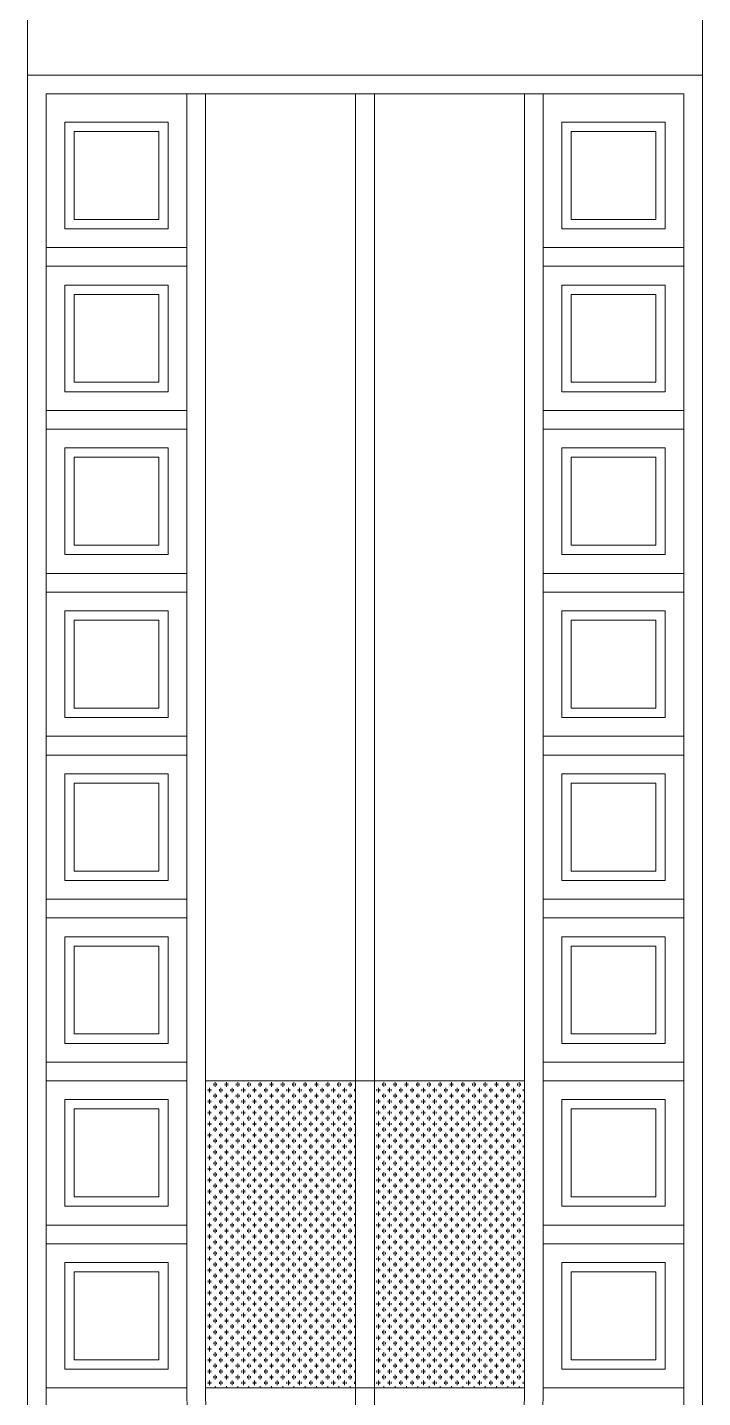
# Model space of a CAD drawing. Header units: millimetres. Extents: x 56222 to 3066687, y -650199 to -121287.
# Drawn here: x 137838.1 to 137874.1, y -183405.2 to -183332.1 of the extents above; entities that cross this region are included whole.
import ezdxf

# ---------------------------------------------------------------- set-up
doc = ezdxf.new("R2010")
doc.units = ezdxf.units.MM
doc.header["$MEASUREMENT"] = 0
doc.layers.add('FURNITURE', color=32, linetype='Continuous', lineweight=9)
doc.layers.add('hatch', color=250, linetype='Continuous', lineweight=9, transparency=0.5)

msp = doc.modelspace()

# ---------------------------------------------------------------- hatches: boundary and pattern name
at = {"layer": 'hatch', "lineweight": 0, "true_color": 0x7aafdf, "transparency": 33554638}
h = msp.add_hatch(dxfattribs=at)
h.set_pattern_fill('GOST_GLASS', color=143, scale=0.05, angle=45)
h.set_pattern_definition([(90, (-13382.5072, -2018.19598), (0.3, 0.3), [0.25, -0.35]), (90, (-13382.4322, -2018.12098), (0.3, 0.3), [0.1, -0.5]), (90, (-13382.5822, -2018.12098), (0.3, 0.3), [0.1, -0.5])])
h.paths.add_polyline_path([(137864.581, -183388.273), (137856.58, -183388.273), (137856.58, -183404.648), (137864.581, -183404.648)])
h.paths.add_polyline_path([(137855.58, -183388.273), (137847.58, -183388.273), (137847.58, -183404.648), (137855.58, -183404.648)])

# ---------------------------------------------------------------- linework, layer by layer
at = {"layer": 'FURNITURE', "lineweight": 0}
for p, q in [((137874.081, -183334.648), (137838.08, -183334.648)), ((137838.107, -183334.648), (137838.08, -183334.648)), ((137874.081, -183334.648), (137874.053, -183334.648)), ((137873.081, -183335.648), (137839.08, -183335.648)), ((137846.58, -183405.148), (137846.58, -183335.648)), ((137847.58, -183405.148), (137847.58, -183335.648)), ((137855.58, -183388.273), (137855.58, -183335.648)), ((137856.58, -183388.273), (137856.58, -183335.648)), ((137864.581, -183405.148), (137864.581, -183335.648)), ((137865.581, -183405.148), (137865.581, -183335.648)), ((137846.58, -183343.836), (137839.08, -183343.836)), ((137873.081, -183343.836), (137865.581, -183343.836)), ((137846.58, -183344.836), (137839.08, -183344.836)), ((137873.081, -183344.836), (137865.581, -183344.836)), ((137846.58, -183352.523), (137839.08, -183352.523)), ((137873.081, -183352.523), (137865.581, -183352.523)), ((137846.58, -183353.523), (137839.08, -183353.523)), ((137873.081, -183353.523), (137865.581, -183353.523)), ((137846.58, -183361.211), (137839.08, -183361.211)), ((137873.081, -183361.211), (137865.581, -183361.211)), ((137846.58, -183362.211), (137839.08, -183362.211)), ((137873.081, -183362.211), (137865.581, -183362.211)), ((137846.58, -183369.898), (137839.08, -183369.898)), ((137873.081, -183369.898), (137865.581, -183369.898)), ((137846.58, -183370.898), (137839.08, -183370.898)), ((137873.081, -183370.898), (137865.581, -183370.898)), ((137846.58, -183378.585), (137839.08, -183378.585)), ((137873.081, -183378.585), (137865.581, -183378.585)), ((137846.58, -183379.585), (137839.08, -183379.585)), ((137873.081, -183379.585), (137865.581, -183379.585)), ((137846.58, -183387.273), (137839.08, -183387.273)), ((137873.081, -183387.273), (137865.581, -183387.273)), ((137846.58, -183388.273), (137839.08, -183388.273)), ((137855.58, -183404.648), (137855.58, -183388.273)), ((137856.58, -183404.648), (137856.58, -183388.273)), ((137873.081, -183388.273), (137865.581, -183388.273)), ((137846.58, -183395.96), (137839.08, -183395.96)), ((137873.081, -183395.96), (137865.581, -183395.96)), ((137846.58, -183396.96), (137839.08, -183396.96)), ((137873.081, -183396.96), (137865.581, -183396.96)), ((137846.58, -183404.648), (137839.08, -183404.648)), ((137855.58, -183413.648), (137855.58, -183404.648)), ((137856.58, -183413.648), (137856.58, -183404.648)), ((137873.081, -183404.648), (137865.581, -183404.648))]:
    msp.add_line(p, q, dxfattribs=at)
for points in [[(137838.08, -183310.648), (137874.081, -183310.648), (137874.081, -183431.648), (137838.08, -183431.648)], [(137840.08, -183337.148), (137845.58, -183337.148), (137845.58, -183342.836), (137840.08, -183342.836)], [(137840.58, -183337.648), (137845.08, -183337.648), (137845.08, -183342.336), (137840.58, -183342.336)], [(137866.581, -183337.148), (137872.081, -183337.148), (137872.081, -183342.836), (137866.581, -183342.836)], [(137867.081, -183337.648), (137871.581, -183337.648), (137871.581, -183342.336), (137867.081, -183342.336)], [(137840.08, -183345.836), (137845.58, -183345.836), (137845.58, -183351.523), (137840.08, -183351.523)], [(137840.58, -183346.336), (137845.08, -183346.336), (137845.08, -183351.023), (137840.58, -183351.023)], [(137866.581, -183345.836), (137872.081, -183345.836), (137872.081, -183351.523), (137866.581, -183351.523)], [(137867.081, -183346.336), (137871.581, -183346.336), (137871.581, -183351.023), (137867.081, -183351.023)], [(137840.08, -183354.523), (137845.58, -183354.523), (137845.58, -183360.211), (137840.08, -183360.211)], [(137840.58, -183355.023), (137845.08, -183355.023), (137845.08, -183359.711), (137840.58, -183359.711)], [(137866.581, -183354.523), (137872.081, -183354.523), (137872.081, -183360.211), (137866.581, -183360.211)], [(137867.081, -183355.023), (137871.581, -183355.023), (137871.581, -183359.711), (137867.081, -183359.711)], [(137840.08, -183363.211), (137845.58, -183363.211), (137845.58, -183368.898), (137840.08, -183368.898)], [(137866.581, -183363.211), (137872.081, -183363.211), (137872.081, -183368.898), (137866.581, -183368.898)], [(137840.58, -183363.711), (137845.08, -183363.711), (137845.08, -183368.398), (137840.58, -183368.398)], [(137867.081, -183363.711), (137871.581, -183363.711), (137871.581, -183368.398), (137867.081, -183368.398)], [(137840.08, -183371.898), (137845.58, -183371.898), (137845.58, -183377.585), (137840.08, -183377.585)], [(137866.581, -183371.898), (137872.081, -183371.898), (137872.081, -183377.585), (137866.581, -183377.585)], [(137840.58, -183372.398), (137845.08, -183372.398), (137845.08, -183377.085), (137840.58, -183377.085)], [(137867.081, -183372.398), (137871.581, -183372.398), (137871.581, -183377.085), (137867.081, -183377.085)], [(137840.08, -183380.585), (137845.58, -183380.585), (137845.58, -183386.273), (137840.08, -183386.273)], [(137866.581, -183380.585), (137872.081, -183380.585), (137872.081, -183386.273), (137866.581, -183386.273)], [(137840.58, -183381.085), (137845.08, -183381.085), (137845.08, -183385.773), (137840.58, -183385.773)], [(137867.081, -183381.085), (137871.581, -183381.085), (137871.581, -183385.773), (137867.081, -183385.773)], [(137847.58, -183388.273), (137864.581, -183388.273), (137864.581, -183404.648), (137847.58, -183404.648)], [(137840.08, -183389.273), (137845.58, -183389.273), (137845.58, -183394.96), (137840.08, -183394.96)], [(137866.581, -183389.273), (137872.081, -183389.273), (137872.081, -183394.96), (137866.581, -183394.96)], [(137840.58, -183389.773), (137845.08, -183389.773), (137845.08, -183394.46), (137840.58, -183394.46)], [(137867.081, -183389.773), (137871.581, -183389.773), (137871.581, -183394.46), (137867.081, -183394.46)], [(137840.08, -183397.96), (137845.58, -183397.96), (137845.58, -183403.648), (137840.08, -183403.648)], [(137866.581, -183397.96), (137872.081, -183397.96), (137872.081, -183403.648), (137866.581, -183403.648)], [(137840.58, -183398.46), (137845.08, -183398.46), (137845.08, -183403.148), (137840.58, -183403.148)], [(137867.081, -183398.46), (137871.581, -183398.46), (137871.581, -183403.148), (137867.081, -183403.148)]]:
    msp.add_lwpolyline(points, close=True, dxfattribs=at)
for points in [[(137839.08, -183334.648), (137873.081, -183334.648)], [(137873.081, -183335.648), (137873.081, -183430.648), (137839.08, -183430.648), (137839.08, -183335.648)]]:
    msp.add_lwpolyline(points, dxfattribs=at)
for radius, start, end in [(9.5, 180, 263.62892), (8.5, 180, 0), (9.5, 275.74113, 0)]:
    msp.add_arc((137856.08, -183405.148), radius, start, end, dxfattribs=at)

doc.saveas('drawing.dxf')
